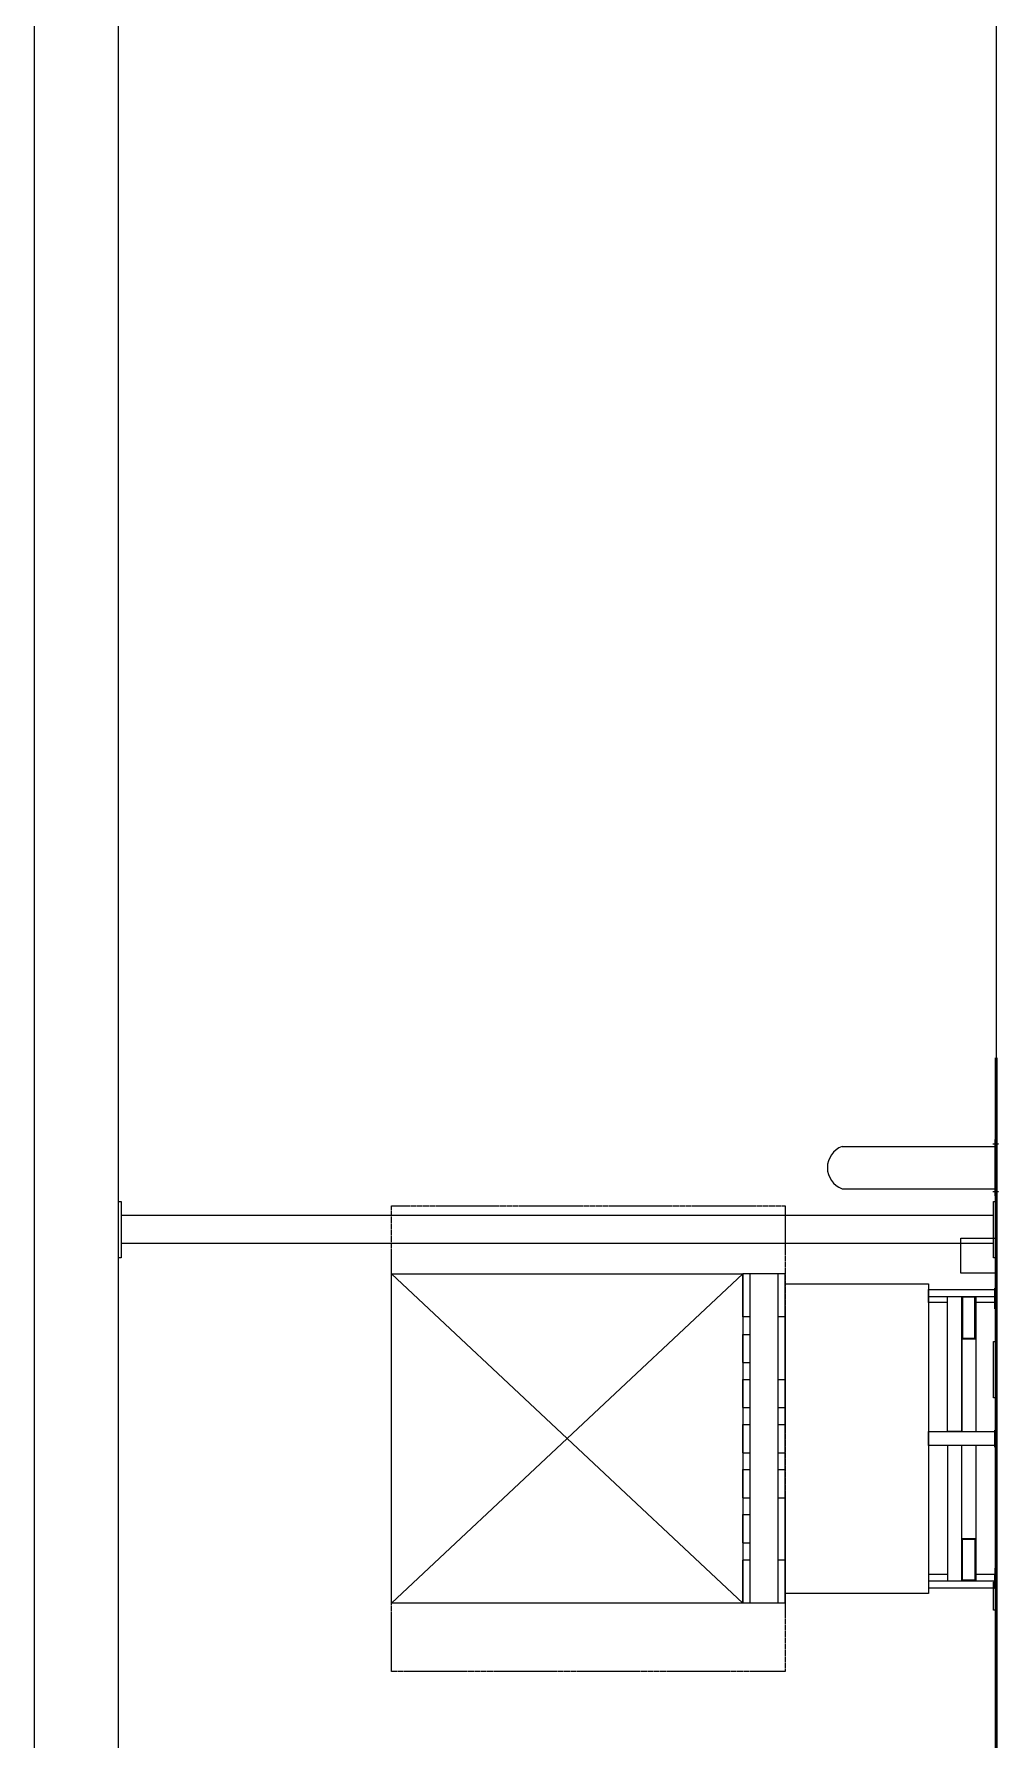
# Model space of a CAD drawing. Header units: millimetres. Extents: x 0 to 461941, y -159644 to 4828.
# Drawn here: x 398512 to 401941, y -36268 to -30206 of the extents above; entities that cross this region are included whole.
import ezdxf

# ---------------------------------------------------------------- set-up
doc = ezdxf.new("R2010")
doc.units = ezdxf.units.MM
doc.linetypes.add('Xref Conv Decant Product Tote$0$CENTER', pattern=[7, 4, -1, 1, -1])
doc.linetypes.add('Xref Conv Decant Product Tote$0$HIDDEN', pattern=[0.375, 0.25, -0.125])
for name, color, linetype in [('AM_BOR', 4, 'Continuous'), ('Xref Conv Decant Empty Tote$0$B', 4, 'Continuous'), ('Xref Conv Decant Empty Tote$0$Mezz', 1, 'Continuous')]:
    doc.layers.add(name, color=color, linetype=linetype)
doc.layers.add('Xref Conv Decant Product Tote$0$Dims', color=7, linetype='Continuous', lineweight=50)

# ---------------------------------------------------------------- blocks, each defined once
blk = doc.blocks.new('Xref Conv Decant Empty Tote')
at = {"layer": 'Xref Conv Decant Empty Tote$0$B'}
blk.add_line((401931.6, 4827.6), (401931.6, -65240.5), dxfattribs=at)
at = {"layer": 'Xref Conv Decant Empty Tote$0$Mezz'}
for p, q in [((401921.6, -34404.6), (398821.6, -34404.6)), ((401921.6, -34504.6), (398821.6, -34504.6))]:
    blk.add_line(p, q, dxfattribs=at)
for points in [[(398811.6, -41931.3), (398811.6, -10431.6), (398511.6, -10431.6), (398511.6, -41931.3)], [(398811.6, -34354.6), (398821.6, -34354.6), (398821.6, -34554.6), (398811.6, -34554.6)], [(401921.6, -34354.6), (401931.6, -34354.6), (401931.6, -34554.6), (401921.6, -34554.6)]]:
    blk.add_lwpolyline(points, close=True, dxfattribs=at)
blk = doc.blocks.new('Xref Conv Decant Product Tote$0$chep_pallet_side')
for p, q in [((0, 150), (152.5, 150)), ((0, 0), (0, 150)), ((0, 125), (1170, 125)), ((152.5, 125), (152.5, 150)), ((215, 150), (315, 150)), ((215, 150), (215, 125)), ((315, 150), (315, 125)), ((375, 150), (475, 150)), ((375, 150), (375, 125)), ((475, 150), (475, 125)), ((535, 150), (635, 150)), ((535, 150), (535, 125)), ((635, 150), (635, 125)), ((695, 150), (795, 150)), ((695, 150), (695, 125)), ((795, 150), (795, 125)), ((855, 150), (955, 150)), ((855, 150), (855, 125)), ((955, 150), (955, 125)), ((1017.5, 150), (1170, 150)), ((1017.5, 125), (1017.5, 150)), ((1170, 0), (1170, 150)), ((0, 25), (1170, 25)), ((0, 0), (152.5, 0)), ((152.5, 0), (152.5, 25)), ((375, 25), (375, 0)), ((375, 0), (475, 0)), ((475, 25), (475, 0)), ((535, 25), (535, 0)), ((535, 0), (635, 0)), ((635, 25), (635, 0)), ((695, 25), (695, 0)), ((695, 0), (795, 0)), ((795, 25), (795, 0)), ((1017.5, 0), (1017.5, 25)), ((1017.5, 0), (1170, 0))]:
    blk.add_line(p, q)
blk = doc.blocks.new('Xref Conv Decant Product Tote$0$A$C21103682')
at = {"linetype": 'Continuous'}
for p, q in [((25, 557.5), (25, 14.8)), ((175, 557.5), (175, 14.8)), ((200, 14.8), (0, 14.8)), ((0, 14.8), (0, 9.8)), ((200, 9.8), (0, 9.8)), ((200, 14.8), (200, 9.8))]:
    blk.add_line(p, q, dxfattribs=at)
at = {"linetype": 'Xref Conv Decant Product Tote$0$CENTER'}
for p, q in [((15, 21.6), (15, 0)), ((185, 21.6), (185, 0))]:
    blk.add_line(p, q, dxfattribs=at)
blk.add_arc((100, 529.8), 80, 20.30283, 159.69717)
blk = doc.blocks.new('Xref Conv Decant Product Tote')
for p, q in [((399781.6, -35782.6), (401031.6, -34612.6)), ((399781.6, -34612.6), (401031.6, -35782.6)), ((401691.6, -34692.6), (401926.6, -34692.6)), ((401926.6, -34693.3), (401931.6, -34693.3)), ((401809.1, -34842.6), (401859.1, -34842.6)), ((401809.1, -35552.6), (401859.1, -35552.6)), ((401691.6, -35702.6), (401926.6, -35702.6)), ((401926.6, -35701.9), (401931.6, -35701.9))]:
    blk.add_line(p, q)
at = {"linetype": 'Xref Conv Decant Product Tote$0$HIDDEN', "ltscale": 10}
blk.add_lwpolyline([(399781.6, -36025.1), (399781.6, -34370.1), (401181.6, -34370.1), (401181.6, -36025.1)], close=True, dxfattribs=at)
for points in [[(401806.6, -34485.1), (401931.6, -34485.1), (401931.6, -34610.1), (401806.6, -34610.1)], [(399781.6, -35782.6), (399781.6, -34612.6), (401031.6, -34612.6), (401031.6, -35782.6)], [(401181.6, -35747.6), (401181.6, -34647.6), (401691.6, -34647.6), (401691.6, -35747.6)], [(401926.6, -34736.6), (401926.6, -34663.3), (401931.6, -34663.3), (401931.6, -34736.6)], [(401809.1, -34692.6), (401809.1, -35172.6), (401759.1, -35172.6), (401759.1, -34692.6)], [(401812.1, -34694.7), (401812.1, -34840.5), (401856.1, -34840.5), (401856.1, -34694.7)], [(401921.6, -35052.6), (401921.6, -34852.6), (401931.6, -34852.6), (401931.6, -35052.6)], [(401691.6, -35222.6), (401691.6, -35172.6), (401926.6, -35172.6), (401926.6, -35222.6)], [(401926.6, -35227.6), (401926.6, -35167.6), (401931.6, -35167.6), (401931.6, -35227.6)], [(401809.1, -35702.6), (401809.1, -35222.6), (401759.1, -35222.6), (401759.1, -35702.6)], [(401812.1, -35700.5), (401812.1, -35554.7), (401856.1, -35554.7), (401856.1, -35700.5)], [(401926.6, -35658.6), (401926.6, -35731.9), (401931.6, -35731.9), (401931.6, -35658.6)], [(401921.6, -35807.6), (401921.6, -35707.6), (401931.6, -35707.6), (401931.6, -35807.6)]]:
    blk.add_lwpolyline(points, close=True)
for points in [[(401759.1, -34714.3), (401691.6, -34714.3), (401691.6, -34667.6), (401926.6, -34667.6), (401926.6, -34714.3), (401859.1, -34714.3)], [(401809.1, -35172.6), (401809.1, -34692.6), (401859.1, -34692.6), (401859.1, -35172.6)], [(401859.1, -35222.6), (401859.1, -35702.6), (401809.1, -35702.6), (401809.1, -35222.6)], [(401759.1, -35680.9), (401691.6, -35680.9), (401691.6, -35727.6), (401926.6, -35727.6), (401926.6, -35680.9), (401859.1, -35680.9)]]:
    blk.add_lwpolyline(points)
at = {"layer": 'Xref Conv Decant Product Tote$0$Dims'}
blk.add_line((401931.6, -33844.6), (401931.6, -51149.8), dxfattribs=at)
at = {"rotation": 90}
for name, p in [('Xref Conv Decant Product Tote$0$A$C21103682', (401941.3, -34334.6)), ('Xref Conv Decant Product Tote$0$chep_pallet_side', (401181.6, -35782.6))]:
    blk.add_blockref(name, p, dxfattribs=at)
blk = doc.blocks.new('Xref Conv Decant In')
blk.add_line((401931.6, -51149.8), (401931.6, -33844.6))

msp = doc.modelspace()

# ---------------------------------------------------------------- block references
for name in ['Xref Conv Decant Empty Tote', 'Xref Conv Decant Product Tote']:
    msp.add_blockref(name, (0, 0))
at = {"layer": 'AM_BOR'}
for name in ['Xref Conv Decant Product Tote', 'Xref Conv Decant In']:
    msp.add_blockref(name, (0, 0), dxfattribs=at)

doc.saveas('drawing.dxf')
